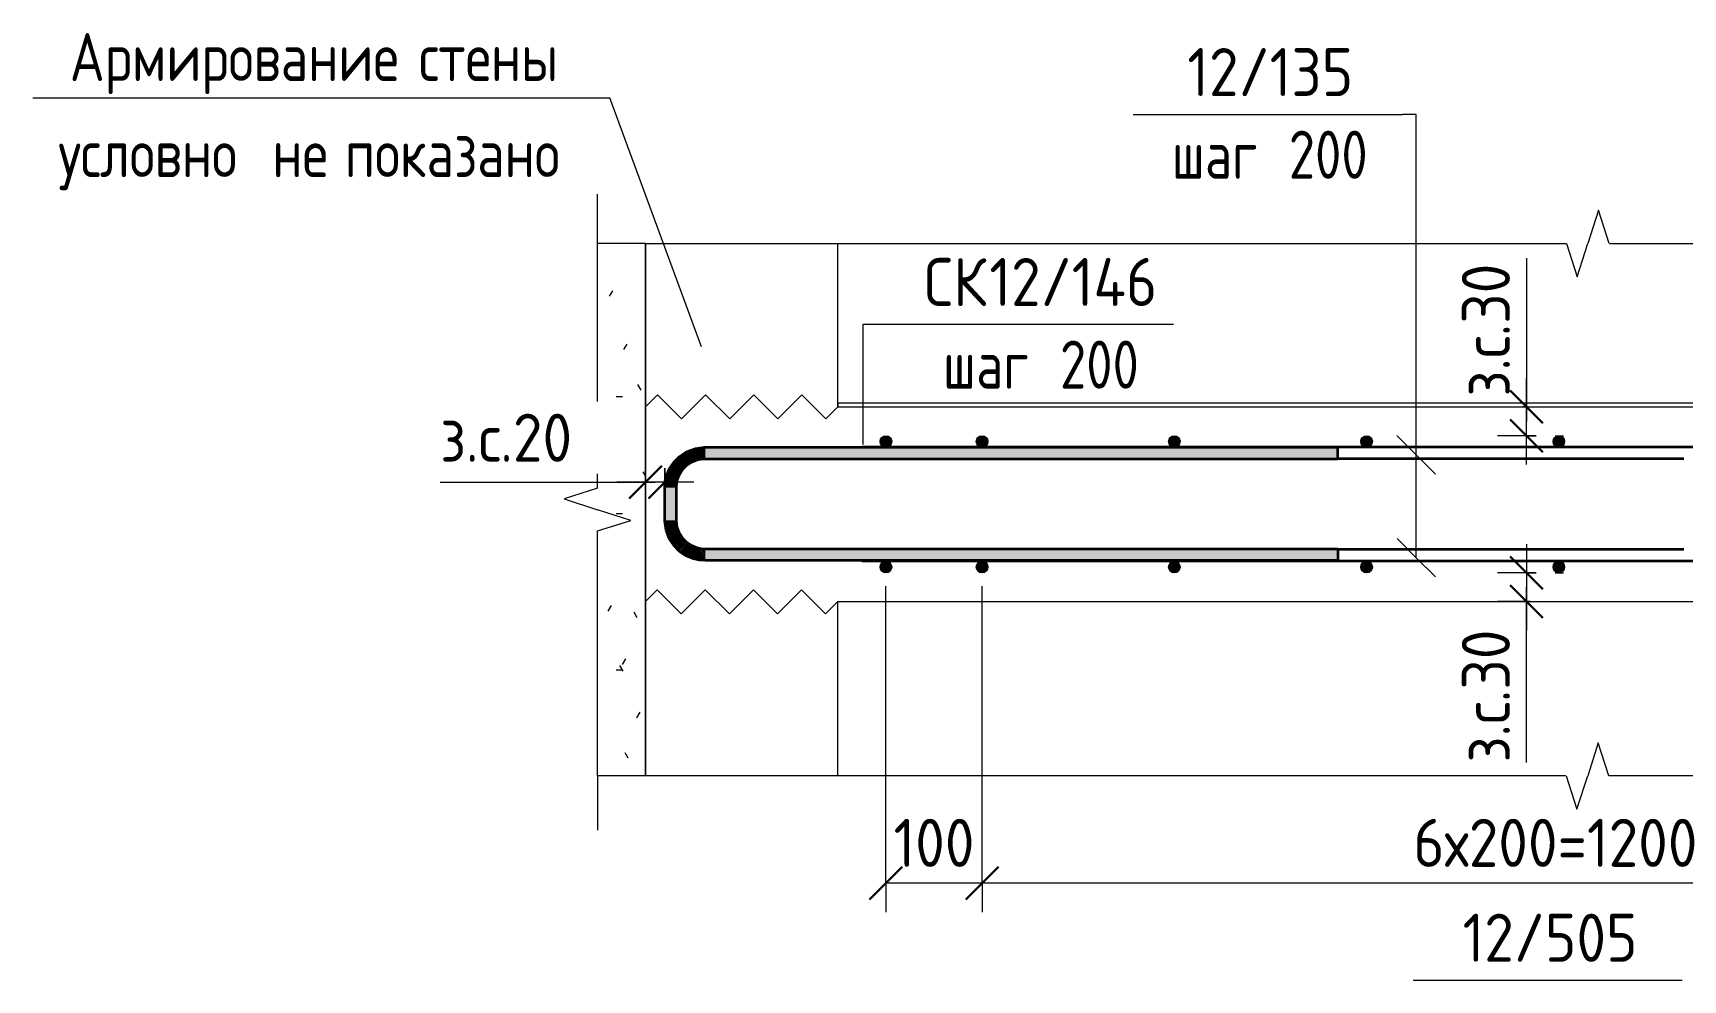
# Model space of a CAD drawing. Header units: millimetres. Extents: x -6516 to 17647, y -4389 to 6814.
# Drawn here: x 6574 to 8290, y -515 to 471 of the extents above; entities that cross this region are included whole.
import ezdxf

# ---------------------------------------------------------------- set-up
doc = ezdxf.new("R2010")
doc.units = ezdxf.units.MM
for name, color, linetype, lineweight in [('AA_Dim', 7, 'Continuous', 9), ('AA_Dim-20', 7, 'Continuous', 9), ('AA_Linii', 7, 'Continuous', 9), ('AA_Oformlenie', 7, 'Continuous', 9), ('AA_Vinoska', 7, 'Continuous', 9), ('AF_Perekritie', 7, 'Continuous', 60), ('AF_Perekritie_Опалубка', 253, 'Continuous', 20), ('AF_Stena_Опалубка', 253, 'Continuous', 20), ('KR_Armatura', 7, 'Continuous', 20), ('KR_Armatura_Tonkie', 7, 'Continuous', 20), ('KR_Fundament', 7, 'Continuous', 20)]:
    doc.layers.add(name, color=color, linetype=linetype, lineweight=lineweight)
doc.styles.add('GOST Common', font='GOST_Common.ttf', dxfattribs={"width": 0.85, "height": 50})
doc.styles.add('ISOCPEUR_1', font='isocpeur.TTF', dxfattribs={"width": 0.9, "height": 50})
doc.styles.add('ISOCPEUR_3', font='isocpeur.TTF', dxfattribs={"width": 0.8, "height": 50})
doc.dimstyles.new('01_Точн_3_знака__непрозр_', dxfattribs={"dimscale": 304.8, "dimtxt": 50.137748, "dimasz": 0.111549, "dimexe": 0.098425, "dimexo": 0.065617, "dimgap": 0.019685, "dimtad": 1, "dimdec": 3, "dimrnd": 0.001, "dimdsep": 46, "dimtxsty": 'ISOCPEUR_1', "dimblk1": 'OBLIQUE', "dimblk2": 'OBLIQUE', "dimsah": 1, "dimcen": 0.09, "dimdle": 0.098425, "dimazin": 0, "dimtfac": 1, "dimtdec": 4, "dimtix": 1, "dimtmove": 1, "dimatfit": 3, "dimfxl": 1, "dimtvp": 1, "dimtfill": 1, "dimtolj": 1, "dimtzin": 0, "dimlwd": 18, "dimlwe": 18, "dimarcsym": 2})
doc.dimstyles.new('05_Округл_1мм__прозр_', dxfattribs={"dimscale": 304.8, "dimtxt": 50.137748, "dimasz": 0.111549, "dimexe": 0.098425, "dimexo": 0.065617, "dimgap": 0.006562, "dimtad": 1, "dimdec": 0, "dimdsep": 46, "dimtxsty": 'ISOCPEUR_1', "dimblk1": 'OBLIQUE', "dimblk2": 'OBLIQUE', "dimsah": 1, "dimcen": 0.09, "dimdle": 0.098425, "dimazin": 0, "dimtfac": 1, "dimtdec": 4, "dimtix": 1, "dimtmove": 0, "dimatfit": 3, "dimfxl": 1, "dimtvp": 1, "dimtolj": 1, "dimtzin": 0, "dimlwd": 18, "dimlwe": 18, "dimarcsym": 2})
doc.dimstyles.new('05_Округл_5мм__прозр__1', dxfattribs={"dimscale": 304.8, "dimtxt": 50.137748, "dimasz": 0.111549, "dimexe": 0.098425, "dimexo": 0.065617, "dimgap": 0.006562, "dimtad": 1, "dimdec": 0, "dimrnd": 5, "dimdsep": 46, "dimtxsty": 'ISOCPEUR_1', "dimblk1": 'OBLIQUE', "dimblk2": 'OBLIQUE', "dimsah": 1, "dimcen": 0.09, "dimdle": 0.098425, "dimazin": 0, "dimtfac": 1, "dimtdec": 4, "dimtix": 1, "dimtmove": 1, "dimatfit": 3, "dimfxl": 1, "dimtvp": 1, "dimtolj": 1, "dimtzin": 0, "dimlwd": 18, "dimlwe": 18, "dimarcsym": 2})

# ---------------------------------------------------------------- blocks, each defined once
blk = doc.blocks.new('Лестница - Лестница-3665978-КР_РЗ_Арм_а')
at = {"layer": 'AF_Perekritie', "lineweight": 20}
for p, q in [((-20990.1, 81.4), (-20990.1, 102.6)), ((-19590.1, 102.6), (-19590.1, 81.4)), ((-19590.1, 85.5), (-20990.1, 85.5)), ((-20990.1, 85.5), (-20990.1, 81.4)), ((-20990.1, 81.4), (-19590.1, 81.4)), ((-19590.1, -121.2), (-19590.1, 85.5)), ((-19590.1, 81.4), (-19590.1, 85.5)), ((-20990.1, -120.6), (-20990.1, -121.2)), ((-20990.1, -121.2), (-19590.1, -121.2)), ((-19590.1, -121.2), (-19590.1, -120.6))]:
    blk.add_line(p, q, dxfattribs=at)
blk = doc.blocks.new('011_ЛинияОбрыва _ЭлУзла_Линия_ - Тип 1-3937994-КР_РЗ_Арм_а')
at = {"layer": 'AA_Oformlenie'}
for p, q in [((-21190.1, 251.4), (-20232.1, 251.4)), ((-20187.5, 251.4), (-19230.1, 251.4))]:
    blk.add_line(p, q, dxfattribs=at)
blk = doc.blocks.new('Последовательность узлов - 3мм масшт20-904339-КР_РЗ_Арм_а')
at = {"layer": 'AA_Oformlenie'}
for p, q in [((-21190.1, 81.4), (-21177.6, 93.9)), ((-21177.6, 93.9), (-21152.6, 68.9)), ((-21140.1, 81.4), (-21127.6, 93.9)), ((-21127.6, 93.9), (-21102.6, 68.9)), ((-21090.1, 81.4), (-21077.6, 93.9)), ((-21077.6, 93.9), (-21052.6, 68.9)), ((-21040.1, 81.4), (-21027.6, 93.9)), ((-21027.6, 93.9), (-21002.6, 68.9)), ((-21140.1, 81.4), (-21152.6, 68.9)), ((-21090.1, 81.4), (-21102.6, 68.9)), ((-21040.1, 81.4), (-21052.6, 68.9)), ((-20990.1, 81.4), (-21002.6, 68.9))]:
    blk.add_line(p, q, dxfattribs=at)
blk = doc.blocks.new('011_ЛинияОбрыва _ЭлУзла_Линия_ - Тип 1-3950661-КР_РЗ_Арм_а')
at = {"layer": 'AA_Oformlenie'}
for p, q in [((-21240.1, -3.1), (-21240.1, 251.4)), ((-21240.1, -302.6), (-21240.1, -47.6))]:
    blk.add_line(p, q, dxfattribs=at)
blk = doc.blocks.new('010_Текст с выноской - Текст 2 строки-3938426-КР_РЗ_Арм_а')
at = {"layer": 'AA_Vinoska'}
blk.add_line((-21827.4, 403), (-21227.4, 403), dxfattribs=at)
blk = doc.blocks.new('DIMBLOCK70-КР_РЗ_Арм_а')
at = {"layer": 'AA_Dim-20', "lineweight": 18}
for p, q in [((7460.9, -414.3), (7460.9, -105.1)), ((7560.9, -414.3), (7560.9, -105.1)), ((8760.9, -414.3), (8760.9, -105.1)), ((7460.9, -414.3), (7460.9, -444.3)), ((8760.9, -414.3), (7560.9, -414.3)), ((7560.9, -414.3), (7560.9, -444.3)), ((8760.9, -414.3), (8760.9, -444.3))]:
    blk.add_line(p, q, dxfattribs=at)
at = {"layer": 'AA_Dim-20', "lineweight": 30}
for p, q in [((7460.9, -414.3), (7477.9, -397.3)), ((7560.9, -414.3), (7577.9, -397.3)), ((8760.9, -414.3), (8777.9, -397.3)), ((7460.9, -414.3), (7443.9, -431.3)), ((7560.9, -414.3), (7543.9, -431.3)), ((8760.9, -414.3), (8743.9, -431.3))]:
    blk.add_line(p, q, dxfattribs=at)
at = {"layer": 'AA_Dim-20', "color": 0, "lineweight": 18, "insert": (8009.5, -347.2), "char_height": 50, "width": 363.262, "attachment_point": 1, "line_spacing_factor": 1.135194, "style": 'ISOCPEUR_1'}
blk.add_mtext('6х200=1200', dxfattribs=at)
blk = doc.blocks.new('_None')
blk = doc.blocks.new('DIMBLOCK71-КР_РЗ_Арм_а')
at = {"layer": 'AA_Dim-20', "lineweight": 18}
for p, q in [((7460.9, -414.3), (7460.9, -105.1)), ((7560.9, -414.3), (7560.9, -105.1)), ((7560.9, -414.3), (7460.9, -414.3)), ((7460.9, -414.3), (7460.9, -444.3)), ((7560.9, -414.3), (7560.9, -444.3))]:
    blk.add_line(p, q, dxfattribs=at)
at = {"layer": 'AA_Dim-20', "lineweight": 30}
for p, q in [((7460.9, -414.3), (7477.9, -397.3)), ((7560.9, -414.3), (7577.9, -397.3)), ((7460.9, -414.3), (7443.9, -431.3)), ((7560.9, -414.3), (7543.9, -431.3))]:
    blk.add_line(p, q, dxfattribs=at)
at = {"layer": 'AA_Dim-20', "color": 0, "lineweight": 18, "insert": (7468.8, -347.2), "char_height": 50, "width": 101.032, "attachment_point": 1, "line_spacing_factor": 1.135194, "style": 'ISOCPEUR_1'}
blk.add_mtext('100', dxfattribs=at)
blk = doc.blocks.new('042_М_Арматуры - Диам длина поз-2260293-КР_РЗ_Арм_а')
at = {"layer": 'AA_Vinoska'}
blk.add_line((-20391.7, -515), (-20111.7, -515), dxfattribs=at)
blk = doc.blocks.new('DIMBLOCK72-КР_РЗ_Арм_а')
at = {"layer": 'AA_Dim-20', "lineweight": 18}
for p, q in [((8127.1, 236.1), (8127.1, 72.3)), ((8127.1, 21.4), (8127.1, 111.4)), ((8123, 81.4), (8157.1, 81.4)), ((8127.1, 81.4), (8123, 81.4)), ((8127.1, 72.3), (8127.1, 66.4)), ((8137.2, 51.4), (8097.1, 51.4)), ((8127.1, 51.4), (8137.2, 51.4))]:
    blk.add_line(p, q, dxfattribs=at)
at = {"layer": 'AA_Dim-20', "lineweight": 30}
for p, q in [((8127.1, 81.4), (8110.1, 98.4)), ((8127.1, 81.4), (8144.1, 64.4)), ((8127.1, 51.4), (8110.1, 68.4)), ((8127.1, 51.4), (8144.1, 34.4))]:
    blk.add_line(p, q, dxfattribs=at)
at = {"layer": 'AA_Dim-20', "color": 0, "lineweight": 18, "insert": (8060, 92.3), "char_height": 50, "width": 172.55, "attachment_point": 1, "rotation": 90, "line_spacing_factor": 1.135194, "style": 'ISOCPEUR_1'}
blk.add_mtext('з.с.30', dxfattribs=at)
blk = doc.blocks.new('_Oblique')
at = {"color": 0, "linetype": 'ByBlock', "lineweight": -2}
blk.add_line((-0.5, -0.5), (0.5, 0.5), dxfattribs=at)
blk = doc.blocks.new('DIMBLOCK73-КР_РЗ_Арм_а')
at = {"layer": 'AA_Dim-20', "lineweight": 18}
for p, q in [((8127.1, -61.3), (8127.1, -151.2)), ((8137.2, -91.3), (8097.1, -91.3)), ((8127.1, -91.3), (8137.2, -91.3)), ((8127.1, -124.7), (8127.1, -106.2)), ((8131.1, -121.2), (8097.1, -121.2)), ((8127.1, -121.2), (8131.1, -121.2)), ((8127.1, -288.5), (8127.1, -124.7))]:
    blk.add_line(p, q, dxfattribs=at)
at = {"layer": 'AA_Dim-20', "lineweight": 30}
for p, q in [((8127.1, -91.3), (8110.1, -74.3)), ((8127.1, -91.3), (8144.1, -108.3)), ((8127.1, -121.2), (8110.1, -104.2)), ((8127.1, -121.2), (8144.1, -138.2))]:
    blk.add_line(p, q, dxfattribs=at)
at = {"layer": 'AA_Dim-20', "color": 0, "lineweight": 18, "insert": (8060, -288.5), "char_height": 50, "width": 172.55, "attachment_point": 1, "rotation": 90, "line_spacing_factor": 1.135194, "style": 'ISOCPEUR_1'}
blk.add_mtext('з.с.30', dxfattribs=at)
blk = doc.blocks.new('042_М_Арматуры - Диам длина поз _ Шаг-2260295-КР_РЗ_Арм_а')
at = {"layer": 'AA_Vinoska'}
blk.add_line((-20920.8, 167.5), (-20640.8, 167.5), dxfattribs=at)
blk = doc.blocks.new('042_М_Арматуры - Диам длина поз _ Шаг _засечки_-3174167-КР_РЗ_Арм_а')
at = {"layer": 'AA_Vinoska'}
blk.add_line((-20682.8, 385.9), (-20402.8, 385.9), dxfattribs=at)
blk = doc.blocks.new('DIMBLOCK75-КР_РЗ_Арм_а')
at = {"layer": 'AA_Dim-20', "lineweight": 18}
for p, q in [((7210.9, -0.8), (7210.9, 33.3)), ((7230.9, 17.6), (7230.9, -26.7)), ((7230.9, 3.3), (7230.9, 17.6)), ((6997.1, 3.3), (7160.9, 3.3)), ((7160.9, 3.3), (7220.9, 3.3)), ((7260.9, 3.3), (7180.9, 3.3)), ((7210.9, 3.3), (7210.9, -0.8))]:
    blk.add_line(p, q, dxfattribs=at)
at = {"layer": 'AA_Dim-20', "lineweight": 30}
for p, q in [((7210.9, 3.3), (7227.9, 20.3)), ((7230.9, 3.3), (7247.9, 20.3)), ((7210.9, 3.3), (7193.9, -13.7)), ((7230.9, 3.3), (7213.9, -13.7))]:
    blk.add_line(p, q, dxfattribs=at)
at = {"layer": 'AA_Dim-20', "color": 0, "lineweight": 18, "insert": (6997.1, 74.4), "char_height": 50, "width": 172.55, "attachment_point": 1, "line_spacing_factor": 1.135194, "style": 'ISOCPEUR_1', "bg_fill": 3, "box_fill_scale": 1.25, "bg_fill_color": 256, "bg_fill_true_color": 13158600, "bg_fill_transparency": 0}
blk.add_mtext('з.с.20', dxfattribs=at)

msp = doc.modelspace()

# ---------------------------------------------------------------- hatches: boundary and pattern name
at = {"layer": 'KR_Armatura'}
h = msp.add_hatch(color=256, dxfattribs=at)
edge = h.paths.add_edge_path()
edge.add_arc((7460.9004, 45.4554), 6, 0, 360)
for points in [[(7457.9004, 40.2592), (7463.9004, 40.2592), (7466.9004, 45.4554), (7463.9004, 50.6515), (7457.9004, 50.6515), (7454.9004, 45.4554)], [(7557.9004, 40.2592), (7563.9004, 40.2592), (7566.9004, 45.4554), (7563.9004, 50.6515), (7557.9004, 50.6515), (7554.9004, 45.4554)], [(7757.9004, 40.2592), (7763.9004, 40.2592), (7766.9004, 45.4554), (7763.9004, 50.6515), (7757.9004, 50.6515), (7754.9004, 45.4554)], [(7957.9004, 40.2592), (7963.9004, 40.2592), (7966.9004, 45.4554), (7963.9004, 50.6515), (7957.9004, 50.6515), (7954.9004, 45.4554)], [(8157.9004, 40.2592), (8163.9004, 40.2592), (8166.9004, 45.4554), (8163.9004, 50.6515), (8157.9004, 50.6515), (8154.9004, 45.4554)], [(7457.9004, -90.3403), (7463.9004, -90.3403), (7466.9004, -85.1442), (7463.9004, -79.948), (7457.9004, -79.948), (7454.9004, -85.1442)], [(7557.9004, -90.3403), (7563.9004, -90.3403), (7566.9004, -85.1442), (7563.9004, -79.948), (7557.9004, -79.948), (7554.9004, -85.1442)], [(7757.9004, -90.3403), (7763.9004, -90.3403), (7766.9004, -85.1442), (7763.9004, -79.948), (7757.9004, -79.948), (7754.9004, -85.1442)], [(7957.9004, -90.3403), (7963.9004, -90.3403), (7966.9004, -85.1442), (7963.9004, -79.948), (7957.9004, -79.948), (7954.9004, -85.1442)], [(8157.9004, -90.3403), (8163.9004, -90.3403), (8166.9004, -85.1442), (8163.9004, -79.948), (8157.9004, -79.948), (8154.9004, -85.1442)]]:
    msp.add_hatch(color=256, dxfattribs=at).paths.add_polyline_path(points)
h = msp.add_hatch(color=256, dxfattribs=at)
edge = h.paths.add_edge_path()
edge.add_arc((7560.9004, 45.4554), 6, 0, 360)
h = msp.add_hatch(color=256, dxfattribs=at)
edge = h.paths.add_edge_path()
edge.add_arc((7760.9004, 45.4554), 6, 0, 360)
h = msp.add_hatch(color=256, dxfattribs=at)
edge = h.paths.add_edge_path()
edge.add_arc((7960.9004, 45.4554), 6, 0, 360)
h = msp.add_hatch(color=256, dxfattribs=at)
edge = h.paths.add_edge_path()
edge.add_arc((8160.9004, 45.4554), 6, 0, 360)
h = msp.add_hatch(color=256, dxfattribs=at)
edge = h.paths.add_edge_path()
edge.add_arc((7460.9004, -85.1442), 6, 0, 360)
h = msp.add_hatch(color=256, dxfattribs=at)
edge = h.paths.add_edge_path()
edge.add_arc((7560.9004, -85.1442), 6, 0, 360)
h = msp.add_hatch(color=256, dxfattribs=at)
edge = h.paths.add_edge_path()
edge.add_arc((7760.9004, -85.1442), 6, 0, 360)
h = msp.add_hatch(color=256, dxfattribs=at)
edge = h.paths.add_edge_path()
edge.add_arc((7960.9004, -85.1442), 6, 0, 360)
h = msp.add_hatch(color=256, dxfattribs=at)
edge = h.paths.add_edge_path()
edge.add_arc((8160.9004, -85.1442), 6, 0, 360)
at = {"layer": 'KR_Armatura_Tonkie'}
for color, points in [(250, [(7258.7575, 23.9938), (7253.1027, 34.5779), (7246.2569, 30.0058)]), (250, [(7265.6104, 26.636), (7262.6959, 38.2767), (7253.1027, 34.5779)]), (250, [(7258.7575, 23.9938), (7265.6104, 26.636), (7253.1027, 34.5779)]), (250, [(7272.1641, 27.5257), (7271.8697, 39.5221), (7262.6959, 38.2767)]), (250, [(7265.6104, 26.636), (7272.1641, 27.5257), (7262.6959, 38.2767)]), (250, [(7272.9004, 27.5348), (7272.9004, 39.5348), (7271.8697, 39.5221)]), (250, [(7272.1641, 27.5257), (7272.9004, 27.5348), (7271.8697, 39.5221)]), (250, [(7930.9004, 27.5348), (7930.9004, 39.5348), (7272.9004, 39.5348), (7272.9004, 27.5348), (7594.5011, 27.5348)]), (250, [(7232.7091, 9.7391), (7246.4422, 11.6843), (7235.8602, 17.3431)]), (250, [(7249.7092, 16.5715), (7240.4348, 24.1863), (7235.8602, 17.3431), (7246.2569, 16.7639)]), (250, [(7246.4422, 11.6843), (7249.7092, 16.5715), (7235.8602, 17.3431)]), (250, [(7253.8676, 20.728), (7246.2569, 30.0058), (7240.4348, 24.1863), (7253.1027, 20.9249)]), (250, [(7249.7092, 16.5715), (7253.8676, 20.728), (7240.4348, 24.1863)]), (250, [(7253.8676, 20.728), (7258.7575, 23.9938), (7246.2569, 30.0058)]), (250, [(7230.9004, -2.4488), (7243.225, 1.9503), (7231.355, 3.7119)]), (250, [(7242.9004, -2.4488), (7243.225, 1.9503), (7230.9004, -2.4488)]), (250, [(7231.355, 3.7119), (7244.192, 6.2542), (7232.7091, 9.7391)]), (250, [(7243.225, 1.9503), (7244.192, 6.2542), (7231.355, 3.7119)]), (250, [(7244.192, 6.2542), (7246.4422, 11.6843), (7232.7091, 9.7391)]), (250, [(7242.9004, -36.4333), (7242.9004, -2.4488), (7230.9004, -2.4488), (7230.9004, -36.4333)]), (250, [(7230.9131, -37.4637), (7242.9004, -36.4333), (7230.9004, -36.4333)]), (250, [(7230.9131, -37.4637), (7242.9094, -37.1691), (7242.8105, -36.441), (7232.1592, -37.3566)]), (250, [(7232.1592, -46.6351), (7242.9094, -37.1691), (7230.9131, -37.4637)]), (250, [(7232.1592, -46.6351), (7243.7993, -43.7181), (7242.9094, -37.1691), (7235.472, -43.7181)]), (250, [(7235.8602, -56.2252), (7243.7993, -43.7181), (7232.1592, -46.6351)]), (250, [(7235.8602, -56.2252), (7246.4422, -50.5664), (7243.7993, -43.7181), (7239.4522, -50.5664)]), (250, [(7240.4348, -63.0684), (7246.4422, -50.5664), (7235.8602, -56.2252)]), (250, [(7240.4348, -63.0684), (7249.7092, -55.4536), (7246.4422, -50.5664), (7244.0938, -55.4536)]), (250, [(7246.2569, -68.8879), (7249.7092, -55.4536), (7240.4348, -63.0684), (7243.7993, -66.4314)]), (250, [(7246.2569, -68.8879), (7253.8676, -59.61), (7249.7092, -55.4536), (7246.4422, -68.1668)]), (250, [(7253.1027, -73.46), (7253.8676, -59.61), (7246.4422, -69.0116), (7249.7092, -71.1936)]), (250, [(7253.1027, -73.46), (7258.7575, -62.8759), (7253.8676, -59.61), (7253.6872, -62.8759)]), (250, [(7260.7092, -76.6093), (7258.7575, -62.8759), (7253.1027, -73.46), (7258.7575, -75.8012)]), (250, [(7260.7092, -76.6093), (7264.1911, -65.1256), (7258.7575, -62.8759)]), (250, [(7266.7381, -77.9625), (7264.1911, -65.1256), (7260.7092, -76.6093)]), (250, [(7266.7381, -77.9625), (7268.4981, -66.0923), (7264.1911, -65.1256)]), (250, [(7272.9004, -78.4169), (7268.45, -66.4169), (7266.7381, -77.9625)]), (250, [(7272.9004, -78.4169), (7272.9004, -66.4169), (7268.4981, -66.0923), (7268.614, -66.4169)]), (256, [(7272.9004, -78.4169), (7930.9004, -78.4169), (7930.9004, -66.4169), (7272.9004, -66.4169)])]:
    msp.add_hatch(color=color, dxfattribs=at).paths.add_polyline_path(points)
at = {"layer": 'KR_Fundament', "lineweight": 9}
h = msp.add_hatch(dxfattribs=at)
h.set_pattern_fill('FP_11', color=256, style=0, pattern_type=2)
h.set_pattern_definition([(0, (7911.496, 51.71), (162.56, 40.64), [6.706, -115.214, 6.706, -115.214, -650.24]), (0, (7911.496, 51.71), (162.56, 40.64), [-243.84, 6.706, -237.134, 6.706, -115.214, -284.48]), (0, (7911.496, 51.71), (162.56, 40.64), [-609.6, 6.706, -74.574, 6.706, -196.494]), (120, (7972.456, 72.03), (-116.4753, 120.4611), [6.706, -115.214, 6.706, -115.214, -650.24]), (120, (7972.456, 72.03), (-116.4753, 120.4611), [-243.84, 6.706, -237.134, 6.706, -115.214, -284.48]), (120, (7972.456, 72.03), (-116.4753, 120.4611), [-609.6, 6.706, -74.574, 6.706, -196.494]), (240, (7992.776, 153.31), (-46.0847, -161.1011), [6.706, -115.214, 6.706, -765.454]), (240, (7992.776, 153.31), (-46.0847, -161.1011), [-128.626, -115.214, 6.706, -237.134, -406.4]), (240, (7992.776, 153.31), (-46.0847, -161.1011), [-487.68, 6.706, -115.214, 6.706, -277.774]), (240, (7992.776, 153.31), (-46.0847, -161.1011), [-616.306, -74.574, 6.706, -196.494])])
h.paths.add_polyline_path([(7064.7348, -359.0778), (7160.9004, -359.0778), (7160.9004, -352.6252), (7064.7348, -352.6252)])
h.paths.add_polyline_path([(7195.5414, -302.6252), (7210.9004, -302.6252), (7210.9004, 251.4132), (7160.9004, 251.4132), (7160.9004, -3.0825), (7176.6015, -3.0825), (7176.6015, -25.606), (7160.9004, -25.606), (7195.5414, -36.606), (7160.9004, -47.606), (7160.9004, -302.6252)])
h.paths.add_polyline_path([(7160.9004, 301.4132), (7160.9004, 302.7226), (7064.7348, 302.7226), (7064.7348, 301.4132)])

# ---------------------------------------------------------------- linework, layer by layer
at = {"layer": 'AA_Linii', "lineweight": 20}
for p, q in [((8157.2189, 51.4391), (8165.9004, 51.4391)), ((8157.2189, -91.2625), (8165.9004, -91.2625))]:
    msp.add_line(p, q, dxfattribs=at)
at = {"layer": 'AA_Vinoska'}
for p, q in [((7268.9621, 143.9879), (7173.6, 402.9565)), ((8012.5931, 385.9325), (7998.1305, 385.9325)), ((8012.5337, 385.9325), (7998.1305, 385.9325)), ((8012.5337, 31.6128), (8012.5337, 385.9325)), ((8012.5931, -75.5322), (8012.5931, 385.9325)), ((7160.9004, 251.4132), (7160.9004, 302.7226)), ((8202.1621, 286.0733), (8190.9004, 251.4132)), ((8213.4239, 251.4132), (8202.1621, 286.0733)), ((7210.9004, 251.4132), (7160.9004, 251.4132)), ((8168.9004, 251.4132), (8179.9004, 216.7722)), ((8179.9004, 216.7722), (8190.9004, 251.4132)), ((7437.0549, 167.4701), (7480.1206, 167.4701)), ((7437.0549, 42.5122), (7437.0549, 167.4701)), ((8012.5337, 31.6128), (7992.5337, 51.6128)), ((8012.5337, 31.6128), (8032.5337, 11.6128)), ((7160.9004, -3.0825), (7126.2403, -14.3442)), ((7126.2403, -14.3442), (7160.9004, -25.606)), ((7195.5414, -36.606), (7160.9004, -25.606)), ((7160.9004, -47.606), (7195.5414, -36.606)), ((8012.5931, -75.5322), (7992.5931, -55.5322)), ((8012.5931, -75.5322), (8032.5931, -95.5322)), ((8201.9004, -267.9841), (8190.9004, -302.6252)), ((8212.9004, -302.6252), (8201.9004, -267.9841)), ((7210.9004, -302.6252), (7160.9004, -302.6252)), ((7160.9004, -302.6252), (7160.9004, -359.0778)), ((8168.3769, -302.6252), (8179.6387, -337.2852)), ((8179.6387, -337.2852), (8190.9004, -302.6252))]:
    msp.add_line(p, q, dxfattribs=at)
at = {"layer": 'AF_Stena_Опалубка'}
for p, q in [((7210.9004, 251.4132), (7210.9004, -302.6252)), ((7410.9004, 85.5277), (7410.9004, 251.4132)), ((7410.9004, -302.6252), (7410.9004, -121.1606))]:
    msp.add_line(p, q, dxfattribs=at)
at = {"layer": 'KR_Armatura'}
for p, q in [((7457.9004, 50.6515), (7454.9004, 45.4554)), ((7454.9004, 46.053), (7454.9004, 45.4554)), ((7454.9004, 45.4554), (7457.9004, 40.2592)), ((7463.9004, 50.6515), (7457.9004, 50.6515)), ((7457.9004, 40.2592), (7463.9004, 40.2592)), ((7466.9004, 45.4554), (7463.9004, 50.6515)), ((7463.9004, 40.2592), (7466.9004, 45.4554)), ((7466.9004, 46.053), (7466.9004, 45.4554)), ((7557.9004, 50.6515), (7554.9004, 45.4554)), ((7554.9004, 46.053), (7554.9004, 45.4554)), ((7554.9004, 45.4554), (7557.9004, 40.2592)), ((7563.9004, 50.6515), (7557.9004, 50.6515)), ((7557.9004, 40.2592), (7563.9004, 40.2592)), ((7566.9004, 45.4554), (7563.9004, 50.6515)), ((7563.9004, 40.2592), (7566.9004, 45.4554)), ((7566.9004, 46.053), (7566.9004, 45.4554)), ((7757.9004, 50.6515), (7754.9004, 45.4554)), ((7754.9004, 46.053), (7754.9004, 45.4554)), ((7754.9004, 45.4554), (7757.9004, 40.2592)), ((7763.9004, 50.6515), (7757.9004, 50.6515)), ((7757.9004, 40.2592), (7763.9004, 40.2592)), ((7766.9004, 45.4554), (7763.9004, 50.6515)), ((7763.9004, 40.2592), (7766.9004, 45.4554)), ((7766.9004, 46.053), (7766.9004, 45.4554)), ((7957.9004, 50.6515), (7954.9004, 45.4554)), ((7954.9004, 46.053), (7954.9004, 45.4554)), ((7954.9004, 45.4554), (7957.9004, 40.2592)), ((7963.9004, 50.6515), (7957.9004, 50.6515)), ((7957.9004, 40.2592), (7963.9004, 40.2592)), ((7966.9004, 45.4554), (7963.9004, 50.6515)), ((7963.9004, 40.2592), (7966.9004, 45.4554)), ((7966.9004, 46.053), (7966.9004, 45.4554)), ((8157.9004, 50.6515), (8154.9004, 45.4554)), ((8154.9004, 46.053), (8154.9004, 45.4554)), ((8154.9004, 45.4554), (8157.9004, 40.2592)), ((8163.9004, 50.6515), (8157.9004, 50.6515)), ((8157.9004, 40.2592), (8163.9004, 40.2592)), ((8166.9004, 45.4554), (8163.9004, 50.6515)), ((8163.9004, 40.2592), (8166.9004, 45.4554)), ((8166.9004, 46.053), (8166.9004, 45.4554)), ((7457.9004, -79.948), (7454.9004, -85.1442)), ((7454.9004, -84.5465), (7454.9004, -85.1442)), ((7454.9004, -85.1442), (7457.9004, -90.3403)), ((7463.9004, -79.948), (7457.9004, -79.948)), ((7466.9004, -85.1442), (7463.9004, -79.948)), ((7463.9004, -90.3403), (7466.9004, -85.1442)), ((7466.9004, -84.5465), (7466.9004, -85.1442)), ((7557.9004, -79.948), (7554.9004, -85.1442)), ((7554.9004, -84.5465), (7554.9004, -85.1442)), ((7554.9004, -85.1442), (7557.9004, -90.3403)), ((7563.9004, -79.948), (7557.9004, -79.948)), ((7566.9004, -85.1442), (7563.9004, -79.948)), ((7563.9004, -90.3403), (7566.9004, -85.1442)), ((7566.9004, -84.5465), (7566.9004, -85.1442)), ((7757.9004, -79.948), (7754.9004, -85.1442)), ((7754.9004, -84.5465), (7754.9004, -85.1442)), ((7754.9004, -85.1442), (7757.9004, -90.3403)), ((7763.9004, -79.948), (7757.9004, -79.948)), ((7766.9004, -85.1442), (7763.9004, -79.948)), ((7763.9004, -90.3403), (7766.9004, -85.1442)), ((7766.9004, -84.5465), (7766.9004, -85.1442)), ((7957.9004, -79.948), (7954.9004, -85.1442)), ((7954.9004, -84.5465), (7954.9004, -85.1442)), ((7954.9004, -85.1442), (7957.9004, -90.3403)), ((7963.9004, -79.948), (7957.9004, -79.948)), ((7966.9004, -85.1442), (7963.9004, -79.948)), ((7963.9004, -90.3403), (7966.9004, -85.1442)), ((7966.9004, -84.5465), (7966.9004, -85.1442)), ((8157.9004, -79.948), (8154.9004, -85.1442)), ((8154.9004, -84.5465), (8154.9004, -85.1442)), ((8154.9004, -85.1442), (8157.9004, -90.3403)), ((8163.9004, -79.948), (8157.9004, -79.948)), ((8166.9004, -85.1442), (8163.9004, -79.948)), ((8163.9004, -90.3403), (8166.9004, -85.1442)), ((8166.9004, -84.5465), (8166.9004, -85.1442)), ((7457.9004, -90.3403), (7463.9004, -90.3403)), ((7557.9004, -90.3403), (7563.9004, -90.3403)), ((7757.9004, -90.3403), (7763.9004, -90.3403)), ((7957.9004, -90.3403), (7963.9004, -90.3403)), ((8157.9004, -90.3403), (8163.9004, -90.3403))]:
    msp.add_line(p, q, dxfattribs=at)
for centre in [(7460.9004, 45.4554), (7560.9004, 45.4554), (7760.9004, 45.4554), (7960.9004, 45.4554), (8160.9004, 45.4554), (7460.9004, -85.1442), (7560.9004, -85.1442), (7760.9004, -85.1442), (7960.9004, -85.1442), (8160.9004, -85.1442)]:
    msp.add_circle(centre, 6, dxfattribs=at)
at = {"layer": 'KR_Armatura_Tonkie', "lineweight": 35}
for p, q in [((7246.2569, 30.0058), (7253.1027, 34.5779)), ((7253.1027, 34.5779), (7262.6959, 38.2767)), ((7262.6959, 38.2767), (7271.8697, 39.5221)), ((7271.8697, 39.5221), (7272.9004, 39.5348)), ((7272.9004, 39.5348), (7930.9004, 39.5348)), ((7435.9004, 39.8973), (8785.9004, 39.8973)), ((7435.9004, 39.5348), (7435.9004, 39.8973)), ((7930.9004, 27.5348), (7930.9004, 39.5348)), ((7232.7091, 9.7391), (7235.8602, 17.3431)), ((7235.8602, 17.3431), (7240.4348, 24.1863)), ((7240.4348, 24.1863), (7246.2569, 30.0058)), ((7249.7092, 16.5715), (7253.8676, 20.728)), ((7253.8676, 20.728), (7258.7575, 23.9938)), ((7258.7575, 23.9938), (7265.6104, 26.636)), ((7265.6104, 26.636), (7272.1641, 27.5257)), ((7272.1641, 27.5257), (7272.9004, 27.5348)), ((7272.9004, 27.5348), (7930.9004, 27.5348)), ((7930.9004, 27.8973), (8290.9004, 27.8973)), ((7230.9004, -2.4488), (7231.355, 3.7119)), ((7231.355, 3.7119), (7232.7091, 9.7391)), ((7242.9004, -2.4488), (7243.225, 1.9503)), ((7243.225, 1.9503), (7244.192, 6.2542)), ((7244.192, 6.2542), (7246.4422, 11.6843)), ((7246.4422, 11.6843), (7249.7092, 16.5715)), ((7230.9004, -36.4333), (7230.9004, -2.4488)), ((7242.9004, -36.4333), (7242.9004, -2.4488)), ((7230.9131, -37.4637), (7230.9004, -36.4333)), ((7232.1592, -46.6351), (7230.9131, -37.4637)), ((7235.8602, -56.2252), (7232.1592, -46.6351)), ((7242.9094, -37.1691), (7242.9004, -36.4333)), ((7243.7993, -43.7181), (7242.9094, -37.1691)), ((7246.4422, -50.5664), (7243.7993, -43.7181)), ((7249.7092, -55.4536), (7246.4422, -50.5664)), ((7240.4348, -63.0684), (7235.8602, -56.2252)), ((7246.2569, -68.8879), (7240.4348, -63.0684)), ((7253.8676, -59.61), (7249.7092, -55.4536)), ((7258.7575, -62.8759), (7253.8676, -59.61)), ((7264.1911, -65.1256), (7258.7575, -62.8759)), ((7268.4981, -66.0923), (7264.1911, -65.1256)), ((7272.9004, -66.4169), (7268.4981, -66.0923)), ((7930.9004, -66.4169), (7272.9004, -66.4169)), ((7930.9004, -66.4169), (7930.9004, -78.4169)), ((7930.9004, -66.594), (8290.9004, -66.594)), ((7253.1027, -73.46), (7246.2569, -68.8879)), ((7260.7092, -76.6093), (7253.1027, -73.46)), ((7266.7381, -77.9625), (7260.7092, -76.6093)), ((7272.9004, -78.4169), (7266.7381, -77.9625)), ((7930.9004, -78.4169), (7272.9004, -78.4169)), ((7435.9004, -78.594), (8785.9004, -78.594))]:
    msp.add_line(p, q, dxfattribs=at)
at = {"layer": 'KR_Fundament'}
msp.add_line((7210.9004, -302.6252), (7210.9004, 251.4132), dxfattribs=at)

# ---------------------------------------------------------------- block references
at = {"layer": 'AA_Oformlenie'}
for name, p in [('011_ЛинияОбрыва _ЭлУзла_Линия_ - Тип 1-3950661-КР_РЗ_Арм_а', (28400.962, 0)), ('011_ЛинияОбрыва _ЭлУзла_Линия_ - Тип 1-3937994-КР_РЗ_Арм_а', (28400.962, 0)), ('Последовательность узлов - 3мм масшт20-904339-КР_РЗ_Арм_а', (28400.962, 0)), ('Последовательность узлов - 3мм масшт20-904339-КР_РЗ_Арм_а', (28400.6067, -202.7017))]:
    msp.add_blockref(name, p, dxfattribs=at)
at = {"layer": 'AA_Oformlenie', "rotation": 180}
msp.add_blockref('011_ЛинияОбрыва _ЭлУзла_Линия_ - Тип 1-3937994-КР_РЗ_Арм_а', (-12019.1612, -51.212), dxfattribs=at)
at = {"layer": 'AA_Vinoska'}
for name in ['010_Текст с выноской - Текст 2 строки-3938426-КР_РЗ_Арм_а', '042_М_Арматуры - Диам длина поз _ Шаг _засечки_-3174167-КР_РЗ_Арм_а', '042_М_Арматуры - Диам длина поз _ Шаг-2260295-КР_РЗ_Арм_а', '042_М_Арматуры - Диам длина поз-2260293-КР_РЗ_Арм_а']:
    msp.add_blockref(name, (28400.962, 0), dxfattribs=at)
at = {"layer": 'AF_Perekritie_Опалубка'}
msp.add_blockref('Лестница - Лестница-3665978-КР_РЗ_Арм_а', (28400.962, 0), dxfattribs=at)

# ---------------------------------------------------------------- texts
at = {"layer": 'AA_Vinoska', "char_height": 50, "attachment_point": 1}
for s, insert, width, style in [('Армирование', (6611.8056, 470.6026), 422.489312, 'GOST Common'), ('\\fGOST Common|b0|i0|c204|p34|;\\W.85; ', (6960.3942, 470.6026), 17.717294, 'GOST Common'), ('стены', (6975.0124, 470.6026), 192.164494, 'GOST Common'), ('12/135', (7774.4433, 454.9375), 210.683475, 'ISOCPEUR_1'), ('\\fGOST Common|b0|i0|c204|p34|;\\W.85; ', (6808.0193, 370.6026), 17.717294, 'GOST Common'), ('\\fGOST Common|b0|i0|c204|p34|;\\W.85; ', (6883.3594, 370.6026), 17.717294, 'GOST Common'), ('показано', (6897.9776, 370.6026), 299.831125, 'GOST Common'), (' 200', (7854.4716, 368.9565), 133.4008, 'ISOCPEUR_3'), ('условно', (6599.9906, 370.6026), 252.130719, 'GOST Common'), ('не', (6822.6375, 370.6026), 73.594912, 'GOST Common'), ('шаг', (7758.1633, 368.9565), 116.7257, 'ISOCPEUR_3'), ('СК', (7500.7034, 236.4751), 82.253137, 'ISOCPEUR_1'), ('12/146', (7568.569, 236.4751), 215.012587, 'ISOCPEUR_1'), (' 200', (7616.4617, 150.494), 133.4008, 'ISOCPEUR_3'), ('шаг', (7520.1534, 150.494), 116.7257, 'ISOCPEUR_3'), ('12/505', (8060.772, -445.9471), 222.227775, 'ISOCPEUR_1')]:
    msp.add_mtext(s, dxfattribs=dict(at, insert=insert, width=width, style=style))

# ---------------------------------------------------------------- dimensions: what is measured, and where the dimension line sits
at = {"layer": 'AA_Dim', "lineweight": 18}
for base, p1, p2, override, picture, middle in [((8127.0905, 81.4391), (8157.2189, 51.4391), (8103.0488, 81.4391), {"dimpost": 'з.с.<>', "dimfxl": 61.92253}, 'DIMBLOCK72-КР_РЗ_Арм_а', (8093.2879, 178.5758)), ((8127.0905, -121.1606), (8157.2189, -91.2625), (8151.1321, -121.1606), {"dimpost": 'з.с.<>', "dimfxl": 30.511355}, 'DIMBLOCK73-КР_РЗ_Арм_а', (8093.2879, -202.2423))]:
    dim = msp.add_linear_dim(base=base, p1=p1, p2=p2, angle=90, dimstyle='05_Округл_5мм__прозр__1', override=override, dxfattribs=at)
    dim.commit()
    dim.dimension.update_dxf_attribs({"geometry": picture, "text_midpoint": middle, "dimtype": 160, "text_rotation": 90})
for base, p1, p2, text, override, picture, middle in [((7560.9004, -414.3271), (8760.9004, -85.1442), (7560.9004, -85.1442), '6х200=1200', {"dimpost": '<>', "dimblk1": 'None', "dimblk2": 'None', "dimsah": 1, "dimfxl": 1200}, 'DIMBLOCK70-КР_РЗ_Арм_а', (8160.9004, -387.3271)), ((7460.9004, -414.3271), (7560.9004, -85.1442), (7460.9004, -85.1442), '100', {"dimpost": '<>', "dimblk1": 'None', "dimblk2": 'None', "dimsah": 1, "dimfxl": 100}, 'DIMBLOCK71-КР_РЗ_Арм_а', (7510.9004, -387.3271))]:
    dim = msp.add_linear_dim(base=base, p1=p1, p2=p2, angle=0, text=text, dimstyle='05_Округл_1мм__прозр_', override=override, dxfattribs=at)
    dim.commit()
    dim.dimension.update_dxf_attribs({"geometry": picture, "text_midpoint": middle})

# ---------------------------------------------------------------- next in the draw order: dimensions: what is measured, and where the dimension line sits
dim = msp.add_linear_dim(base=(7210.9004, 3.28), p1=(7230.9004, -2.4488), p2=(7210.9004, -20.7617), dimstyle='01_Точн_3_знака__непрозр_', override={"dimpost": 'з.с.<>', "dimfxl": 27.117529}, dxfattribs=at)
dim.commit()
dim.dimension.update_dxf_attribs({"geometry": 'DIMBLOCK75-КР_РЗ_Арм_а', "text_midpoint": (7083.3769, 41.0826), "dimtype": 160})

doc.saveas('drawing.dxf')
